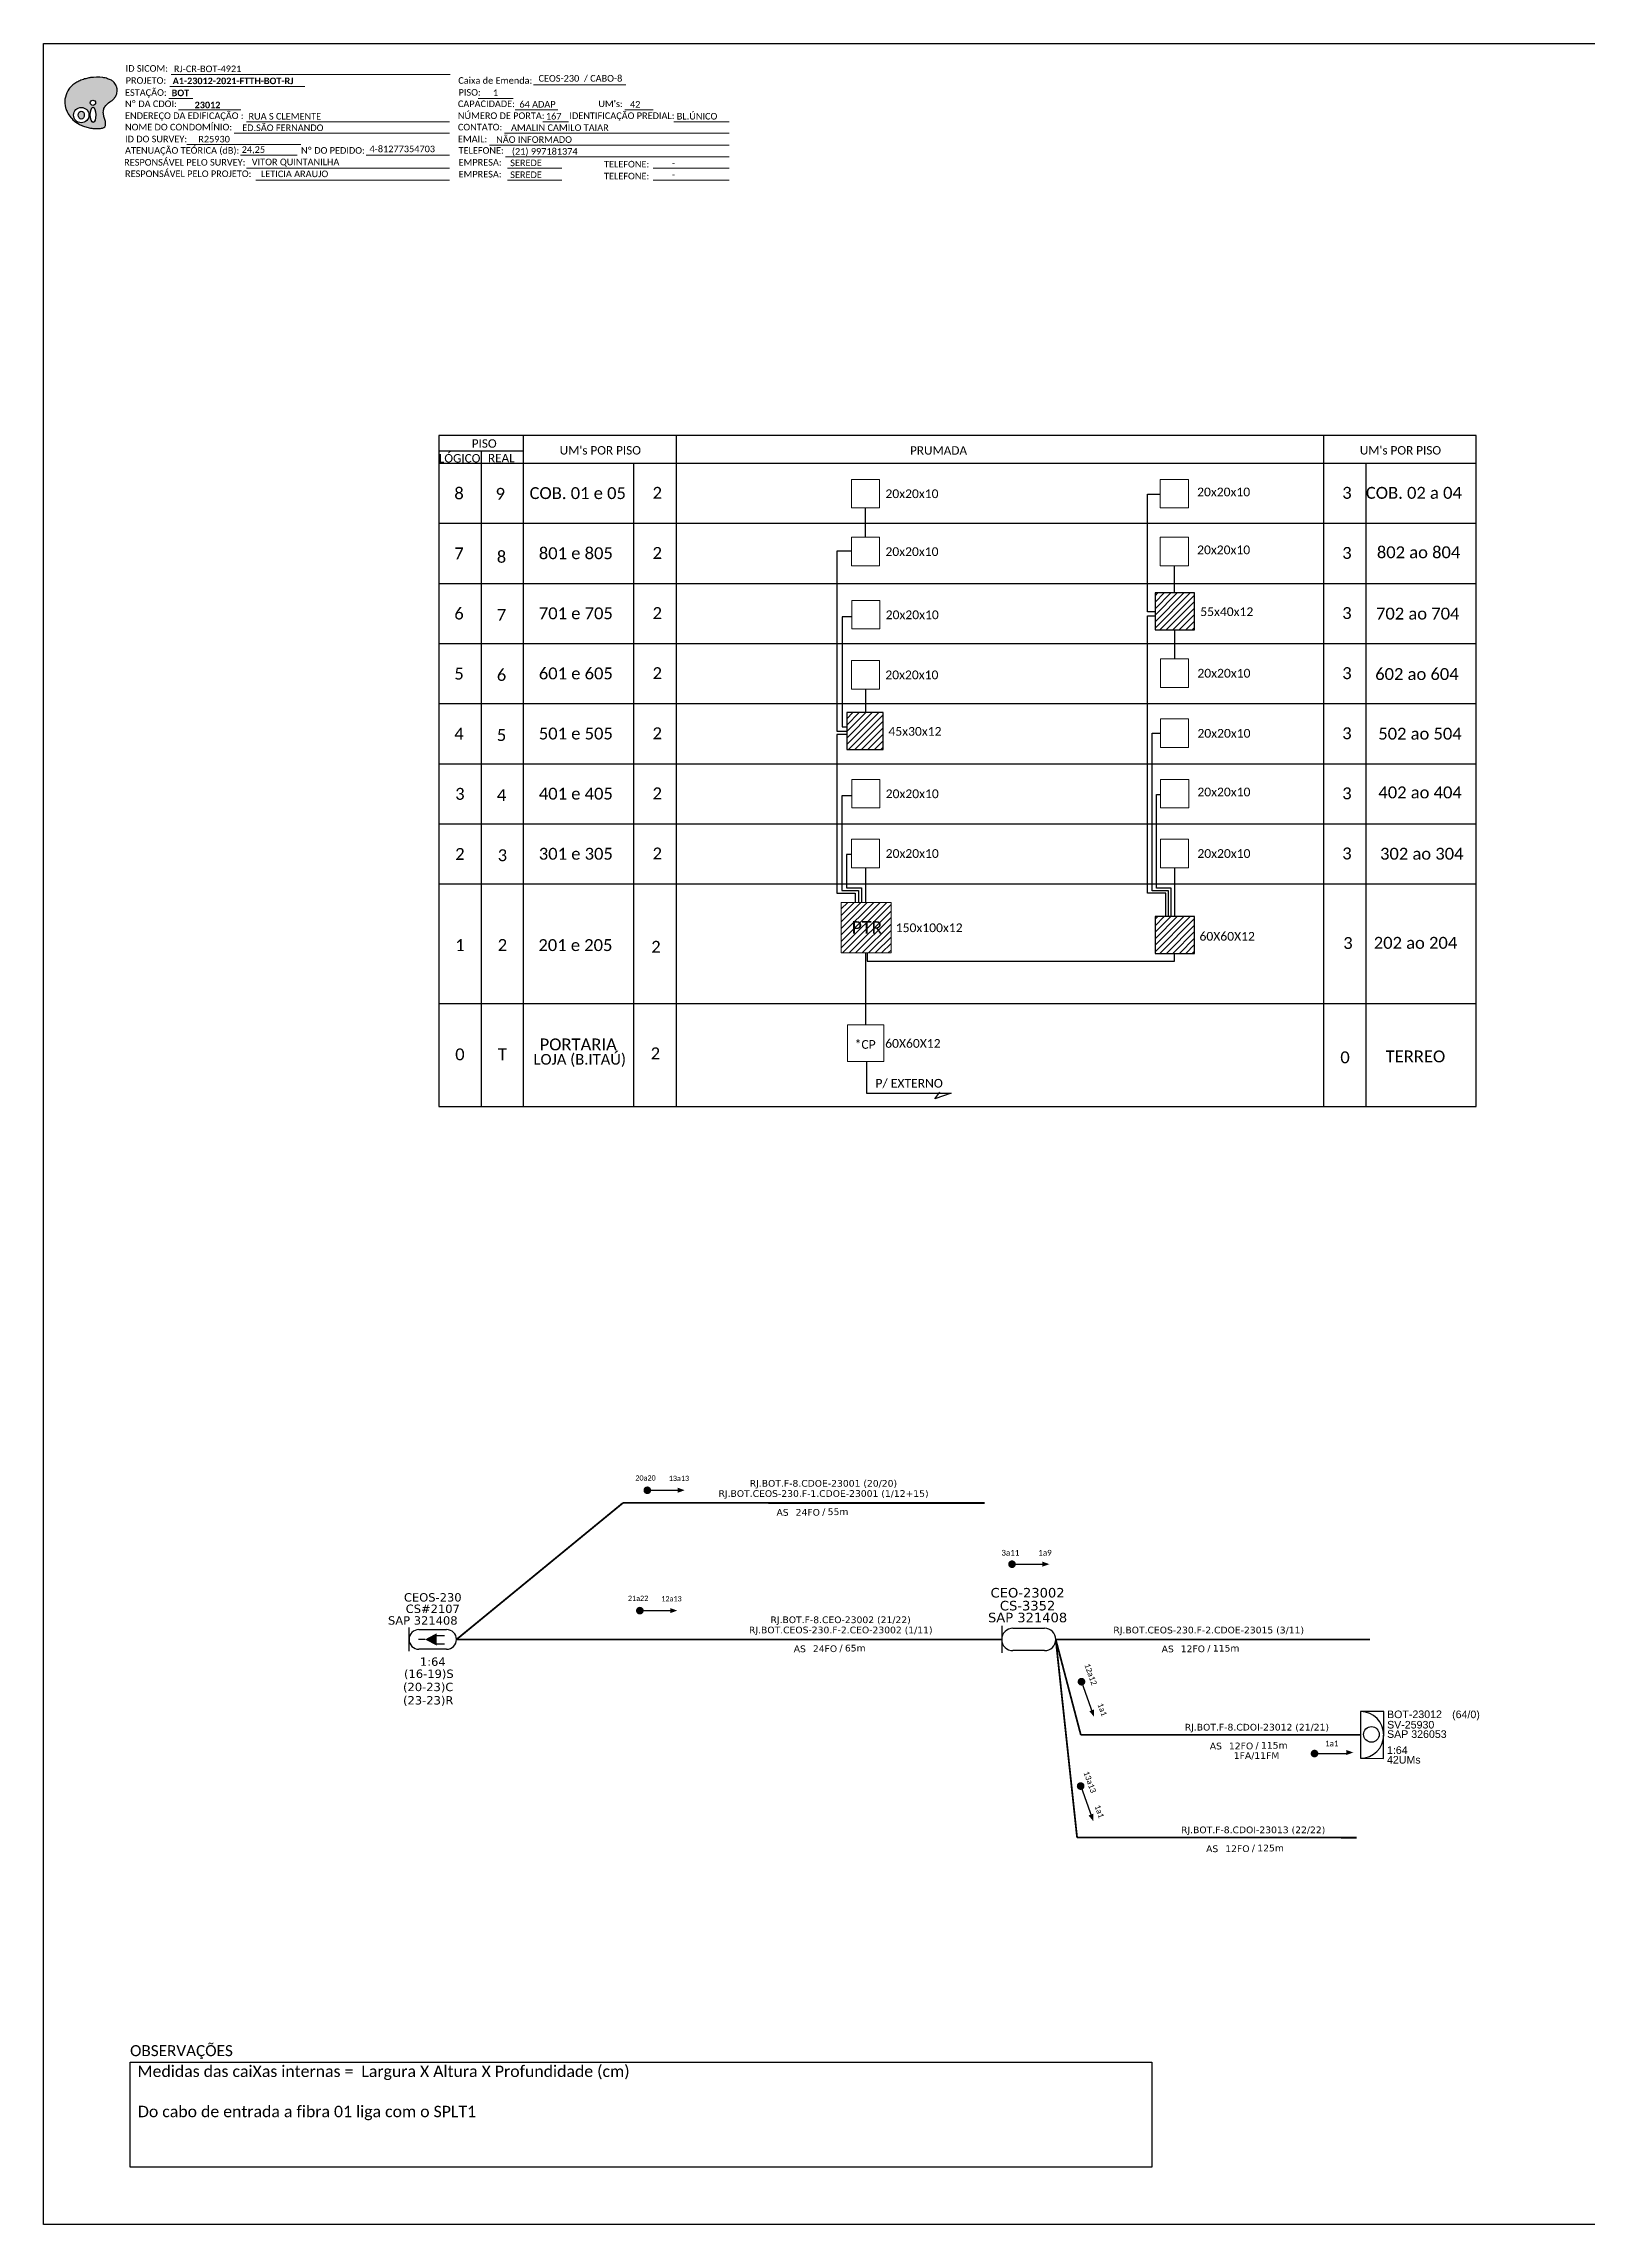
# Model space of a CAD drawing. Extents: x 0 to 841, y 0 to 594.
# Drawn here: x 0 to 420, y 0 to 594 of the extents above; entities that cross this region are included whole.
import ezdxf
from ezdxf.enums import TextEntityAlignment as Align

# ---------------------------------------------------------------- set-up
doc = ezdxf.new("R2010")
doc.units = 0
doc.layers.add("20.0-LEGENDA DOS CDO'S", color=1, linetype='Continuous', lineweight=0)
doc.layers.add('40.1-ETIQUETAS', color=1, linetype='Continuous', lineweight=20)
for name, color, linetype in [('20.4-CEOS', 1, 'Continuous'), ('20.5-CEO', 1, 'Continuous'), ('CAP a instalar', 1, 'Continuous'), ('CEO', 1, 'Continuous'), ('Meio Fio', 7, 'Continuous'), ('SETA', 7, 'Continuous')]:
    doc.layers.add(name, color=color, linetype=linetype)
doc.styles.add('ARIAL', font='arial.ttf')
doc.styles.add('siredit', font='verdana.ttf')
doc.styles.add('WMF-Calibri0', font='calibri.ttf')
doc.styles.add('WMF-Calibri1', font='calibrib.ttf')
doc.linetypes.add('FENCELINE1', pattern='A,0.25,-0.1,[133,ltypeshp.shx,S=0.1,R=0,X=-0.1,Y=0],-0.1,1', length=1.45)

# ---------------------------------------------------------------- blocks, each defined once
blk = doc.blocks.new('OI')
h = blk.add_hatch(color=40)
edge = h.paths.add_edge_path()
edge.add_spline(control_points=[(4.35, -0.67), (3.92, -0.99), (3.26, -1.5), (2.81, -2.59), (2.9, -3.5), (3.06, -4.27), (3.31, -4.85), (3.37, -5.39), (3.4, -5.88), (3.2, -6.4), (2.54, -6.61), (1.65, -6.63), (0.55, -6.67), (-0.56, -6.42), (-1.61, -6.14), (-2.77, -5.61), (-3.92, -4.77), (-4.89, -3.7), (-5.34, -2.65), (-5.6, -1.94), (-5.85, -0.96), (-5.71, 0.47), (-5.1, 2.02), (-4.14, 3.02), (-3.3, 3.61), (-2.37, 4.16), (-1.36, 4.44), (-0.56, 4.7), (0.79, 4.85), (2.24, 4.97), (3.79, 4.57), (4.67, 4.21), (5.44, 3.65), (5.76, 2.99), (6.03, 2.21), (6.01, 1.46), (5.72, 0.64), (5.31, 0.08), (4.88, -0.38), (4.51, -0.55), (4.35, -0.67)], knot_values=[0, 0, 0, 0, 1.60434, 2.417191, 3.427595, 4.282808, 4.776746, 5.304182, 5.888771, 6.258406, 6.858137, 7.79129, 8.986195, 10.124242, 11.187857, 12.242908, 13.953784, 15.414161, 16.515391, 17.349188, 17.675853, 19.552021, 21.515531, 22.568638, 23.63245, 24.621084, 25.782718, 26.745347, 27.142653, 29.870543, 31.004649, 31.921532, 32.709589, 33.801391, 34.042471, 35.192333, 35.971461, 36.628871, 37.254359, 37.836911, 37.836911, 37.836911, 37.836911], degree=3, periodic=0)
h.paths.add_polyline_path([(1.13, -0.87, -1), (-0.04, -0.87, -1)], flags=16)
edge = h.paths.add_edge_path(flags=16)
edge.add_ellipse((0.56, -3.59), major_axis=(-0.02, 1.71), ratio=0.361305, start_angle=0, end_angle=360)
h.paths.add_polyline_path([(-0.36, -3.62, -1), (-3.8, -3.62, -1)], flags=16)
edge = h.paths.add_edge_path(flags=0)
edge.add_ellipse((-2.08, -3.62), major_axis=(0, 0.885), ratio=0.758294, start_angle=0, end_angle=360)
at = {"color": 40}
for centre, radius in [((-2.08, -3.62), 1.72), ((0.54, -0.87), 0.587)]:
    blk.add_circle(centre, radius, dxfattribs=at)
blk.add_ellipse((-2.08, -3.62), major_axis=(0, 0.885), ratio=0.758294, start_param=-3.141592653589792, end_param=3.141592653589792, dxfattribs=at)
blk.add_ellipse((0.56, -3.59), major_axis=(-0.02, 1.71), ratio=0.361305, dxfattribs=at)
at = {"color": 40, "start_tangent": (-0.800898, -0.598801), "end_tangent": (-0.800898, -0.598801)}
blk.add_spline([(4.35, -0.67), (3.2, -1.78), (2.9, -2.54), (2.92, -3.55), (3.12, -4.38), (3.28, -4.85), (3.37, -5.37), (3.35, -5.95), (3.2, -6.29), (2.66, -6.55), (1.73, -6.63), (0.54, -6.62), (-0.58, -6.41), (-1.6, -6.11), (-2.56, -5.67), (-3.95, -4.67), (-4.89, -3.56), (-5.37, -2.56), (-5.64, -1.78), (-5.72, -1.46), (-5.63, 0.42), (-4.84, 2.22), (-4.13, 2.99), (-3.27, 3.62), (-2.4, 4.09), (-1.3, 4.47), (-0.37, 4.72), (0.02, 4.77), (2.75, 4.8), (3.85, 4.53), (4.69, 4.16), (5.31, 3.68), (5.85, 2.73), (5.93, 2.5), (5.94, 1.35), (5.67, 0.62), (5.29, 0.08), (4.84, -0.36), (4.35, -0.67)], degree=3, dxfattribs=at)
blk = doc.blocks.new('CEOS_RP_CT_DRT')
at = {"layer": '20.4-CEOS', "color": 0}
for p, q in [((-4.54, 1.19), (-1.19, 1.19)), ((-1.19, -1.19), (-4.54, -1.19))]:
    blk.add_line(p, q, dxfattribs=at)
for points in [[(-5.73, -1.43), (-5.73, 1.44)], [(-3.79, 0), (-4.59, 0)], [(-2.47, 0.48), (-1.45, 0.48)], [(-2.47, -0.52), (-1.45, -0.52)]]:
    blk.add_lwpolyline(points, dxfattribs=at)
blk.add_lwpolyline([(-3.79, 0, 0, 1.47, 0), (-2.41, 0, 1.47, 1.47, 0)], format="xyseb", dxfattribs=at)
for centre, start, end in [((-4.54, 0), 90, 270), ((-1.19, 0), 270, 90)]:
    blk.add_arc(centre, 1.19, start, end, dxfattribs=at)
at = {"layer": '20.4-CEOS', "color": 7, "style": 'siredit'}
for tag, p in [('Nº_DA_CEOS', (-2.86, 5.6)), ('LOCAL', (-2.86, 4.24)), ('SAP', (-2.86, 2.78)), ('RACIO_SPLITAGEM', (-2.86, -1.88)), ('FIBRAS_SPLITTER', (-2.86, -3.58)), ('FIBRAS_TOP_C', (-2.86, -5.08)), ('RESERVA_FINAIS', (-2.86, -6.39))]:
    blk.add_attdef(tag, text='', height=1.01, dxfattribs=at).set_placement(p, align=Align.TOP_CENTER)
blk = doc.blocks.new('ETIQUETA_RS5F')
at = {"layer": '40.1-ETIQUETAS', "color": 0, "style": 'siredit'}
blk.add_text('/', height=1.5, dxfattribs=at).set_placement((1.58, -1.95), align=Align.MIDDLE_RIGHT)
for tag, p in [('ETIQUETA_R_PRIMARIA', (1.21, 4.1)), ('ETIQUETA_R_SECUNDARIA', (1.21, 2.1)), ('F_ATIVAS/F_MORTAS', (1.14, -4.24))]:
    blk.add_attdef(tag, text='', height=1.5, dxfattribs=at).set_placement(p, align=Align.MIDDLE_CENTER)
for tag, p in [('TIPO_CABO', (-6.58, -2.12)), ('CAP_CABO', (0.4, -2.09))]:
    blk.add_attdef(tag, text='', height=1.5, dxfattribs=at).set_placement(p, align=Align.MIDDLE_RIGHT)
blk.add_attdef('METROS', text='', height=1.5, dxfattribs=at).set_placement((2.14, -1.95), align=Align.MIDDLE_LEFT)
for tag, p in [('FUSÃO_1', (0.85, -8.39)), ('FUSÃO_2', (0.85, -10.6)), ('FUSÃO_3', (0.85, -12.93)), ('FUSÃO_4', (0.85, -15.14)), ('FUSÃO_5', (0.85, -17.16))]:
    blk.add_attdef(tag, text='', height=1.5, dxfattribs=at).set_placement(p, align=Align.CENTER)

msp = doc.modelspace()

# ---------------------------------------------------------------- hatches: boundary and pattern name
h = msp.add_hatch()
h.set_pattern_fill('ANSI31', color=1, scale=10, style=0)
h.set_pattern_definition([(45, (-311.7392, 46.6453), (-0.8838835, 0.8838835), [])])
h.paths.add_polyline_path([(313.45, 444.37), (302.67, 444.37), (302.67, 434.33), (313.45, 434.33)])
h.paths.add_polyline_path([(311.76, 434.96), (311.76, 440.11)], flags=16)
h = msp.add_hatch()
h.set_pattern_fill('ANSI31', color=1, scale=10, style=0)
h.set_pattern_definition([(45, (-396.5514, 14.0468), (-0.8838835, 0.8838835), [])])
h.paths.add_polyline_path([(228.64, 411.77), (218.73, 411.77), (218.73, 401.73), (228.64, 401.73)])
h.paths.add_polyline_path([(226.95, 402.36), (226.95, 407.51)], flags=16)
h = msp.add_hatch()
h.set_pattern_fill('ANSI31', color=1, scale=10, style=0)
h.set_pattern_definition([(45, (-457.8024, -17.5247), (-0.8838835, 0.8838835), [])])
h.paths.add_polyline_path([(156.27, 370.79), (165.7, 370.79), (165.7, 375.94), (156.27, 375.94)], flags=9)
h = msp.add_hatch()
h.set_pattern_fill('ANSI31', color=1, scale=10, style=0)
h.set_pattern_definition([(45, (-394.4063, -37.6558), (-0.8838835, 0.8838835), [])])
h.paths.add_polyline_path([(217.21, 346.31), (230.78, 346.31), (230.78, 360.07), (217.21, 360.07)])
h.paths.add_polyline_path([(219.22, 350.66), (229.3, 350.66), (229.3, 355.81), (219.22, 355.81)], flags=24)
h = msp.add_hatch()
h.set_pattern_fill('ANSI31', color=1, scale=10, style=0)
h.set_pattern_definition([(45, (-311.7277, -41.479), (-0.8838835, 0.8838835), [])])
h.paths.add_polyline_path([(313.46, 356.24), (302.68, 356.24), (302.68, 346.2), (313.46, 346.2)])
h.paths.add_polyline_path([(311.77, 346.84), (311.77, 351.99)], flags=16)

# ---------------------------------------------------------------- linework, layer by layer
msp.add_line((160.75, 304.53), (160.75, 479.71))
msp.add_lwpolyline([(0, 594), (841, 594), (841, 0), (0, 0)], close=True)
at = {"color": 7, "lineweight": 0}
for points in [[(34.35, 582.31), (71.14, 582.31)], [(34.74, 585.59), (110.71, 585.59)], [(133.39, 582.8), (158.52, 582.8)], [(34.06, 579.03), (40.61, 579.03)], [(118.34, 579.07), (127.83, 579.07)], [(36.72, 575.96), (53.69, 575.96)], [(55.29, 572.72), (110.55, 572.72)], [(128.39, 575.96), (140.01, 575.96)], [(135.98, 572.72), (142.92, 572.72)], [(158.33, 575.96), (166, 575.96)], [(171.67, 572.72), (186.71, 572.72)], [(39.04, 566.55), (70.09, 566.55)], [(51.88, 569.61), (110.55, 569.61)], [(121.47, 566.38), (186.74, 566.38)], [(125.51, 569.61), (186.74, 569.61)], [(53.58, 563.58), (69.09, 563.58)], [(55.29, 560.03), (110.55, 560.03)], [(87.81, 563.58), (110.57, 563.58)], [(125.75, 563.14), (186.74, 563.14)], [(126.36, 560.03), (141.16, 560.03)], [(165.97, 560.03), (186.74, 560.03)], [(57.78, 556.79), (110.55, 556.79)], [(126.36, 556.79), (141.16, 556.79)], [(165.97, 556.79), (186.74, 556.79)]]:
    msp.add_lwpolyline(points, dxfattribs=at)
at = {"color": 0}
for points in [[(390.16, 487.23), (107.59, 487.23)], [(107.59, 483.12), (130.73, 483.12)]]:
    msp.add_lwpolyline(points, dxfattribs=at)
for points in [[(107.59, 487.23), (107.59, 304.53), (390.16, 304.53), (390.16, 487.23)], [(130.73, 304.53), (130.73, 487.23)], [(172.32, 304.53), (172.32, 487.23)], [(348.57, 487.23), (348.57, 304.53)], [(119.16, 483.12), (119.16, 304.53)], [(107.59, 479.71), (390.16, 479.71)], [(360.14, 304.53), (360.14, 479.71)], [(107.59, 463.34), (390.16, 463.34)], [(107.59, 446.97), (390.16, 446.97)], [(107.59, 430.59), (390.16, 430.59)], [(107.59, 414.22), (390.16, 414.22)], [(107.59, 397.85), (390.16, 397.85)], [(107.59, 381.48), (390.16, 381.48)], [(107.59, 365.11), (390.16, 365.11)], [(107.59, 332.59), (390.16, 332.59)]]:
    msp.add_lwpolyline(points)
at = {"lineweight": 0}
for points in [[(227.67, 475.31), (220.01, 475.31), (220.01, 467.54), (227.67, 467.54)], [(311.77, 475.31), (304.11, 475.31), (304.11, 467.54), (311.77, 467.54)], [(227.67, 459.54), (220.01, 459.54), (220.01, 451.77), (227.67, 451.77)], [(311.77, 459.54), (304.11, 459.54), (304.11, 451.77), (311.77, 451.77)], [(227.74, 442.33), (220.08, 442.33), (220.08, 434.56), (227.74, 434.56)], [(227.64, 425.97), (219.97, 425.97), (219.97, 418.2), (227.64, 418.2)], [(311.83, 426.42), (304.17, 426.42), (304.17, 418.65), (311.83, 418.65)], [(311.83, 410.05), (304.17, 410.05), (304.17, 402.28), (311.83, 402.28)], [(227.74, 393.58), (220.08, 393.58), (220.08, 385.81), (227.74, 385.81)], [(311.84, 393.58), (304.18, 393.58), (304.18, 385.81), (311.84, 385.81)], [(227.68, 377.3), (220.01, 377.3), (220.01, 369.54), (227.68, 369.54)], [(311.83, 377.3), (304.17, 377.3), (304.17, 369.54), (311.83, 369.54)], [(228.81, 326.77), (218.91, 326.77), (218.91, 316.73), (228.81, 316.73)]]:
    msp.add_lwpolyline(points, close=True, dxfattribs=at)
at = {"color": 3}
for points in [[(302.67, 439.21), (300.62, 439.21), (300.62, 471.28), (304.11, 471.28)], [(223.78, 467.54), (223.78, 459.54)], [(219.9, 455.77), (216.05, 455.77), (216.05, 406.75), (218.73, 406.75)], [(307.93, 451.77), (307.93, 444.37)], [(220.14, 437.91), (217.44, 437.91), (217.44, 407.87), (218.73, 407.87)], [(305.59, 356.24), (305.59, 362.57), (300.63, 362.57), (300.63, 438.1), (302.67, 438.1)], [(308.01, 434.33), (308.01, 426.42)], [(223.85, 418.2), (223.85, 411.77)], [(218.73, 405.81), (216, 405.81), (216, 362.59), (220.97, 362.59), (220.97, 360.07)], [(306.32, 356.28), (306.32, 363.24), (301.94, 363.24), (301.94, 406.15), (304.17, 406.15)], [(220.08, 389.1), (217.36, 389.1), (217.36, 363.35), (221.93, 363.35), (221.93, 360.07)], [(307.08, 356.28), (307.08, 363.93), (303.1, 363.93), (303.1, 389.45), (304.18, 389.45)], [(220.01, 373.1), (218.62, 373.1), (218.62, 364.04), (222.7, 364.04), (222.7, 360.07)], [(223.85, 369.54), (223.85, 360.07)], [(308.01, 369.54), (308.01, 356.24)], [(223.85, 346.31), (223.85, 326.77)], [(224.31, 346.26), (224.31, 344.08), (307.96, 344.08), (307.96, 346.26)]]:
    msp.add_lwpolyline(points, dxfattribs=at)
at = {"color": 1}
for points in [[(313.45, 444.37), (302.67, 444.37), (302.67, 434.33), (313.45, 434.33)], [(228.64, 411.77), (218.73, 411.77), (218.73, 401.73), (228.64, 401.73)], [(313.46, 356.24), (302.68, 356.24), (302.68, 346.2), (313.46, 346.2)], [(358.6, 126.95), (364.92, 126.92), (364.99, 139.68), (358.67, 139.71)]]:
    msp.add_lwpolyline(points, close=True, dxfattribs=at)
at = {"color": 1, "lineweight": 0}
msp.add_lwpolyline([(217.21, 360.07), (230.78, 360.07), (230.78, 346.31), (217.21, 346.31)], close=True, dxfattribs=at)
at = {"color": 1}
for points in [[(224.14, 316.73), (224.14, 308.14), (247.12, 308.14)], [(242.71, 306.55), (244.11, 308.38)], [(247.12, 308.14), (242.71, 306.55)]]:
    msp.add_lwpolyline(points, dxfattribs=at)
at = {"const_width": 1.04}
for points in [[(163.89, 199.95, 1), (164.93, 199.95, 1)], [(263.21, 179.82, 1), (264.25, 179.82, 1)], [(282.47, 148.3, 1), (282.82, 147.32, 1)], [(345.59, 128.24, 1), (346.63, 128.24, 1)], [(282.25, 119.89, 1), (282.6, 118.9, 1)]]:
    msp.add_lwpolyline(points, format="xyb", close=True, dxfattribs=at)
at = {"color": 7, "const_width": 1.04}
msp.add_lwpolyline([(161.86, 167.17, 1), (162.9, 167.17, 1)], format="xyb", close=True, dxfattribs=at)
at = {"color": 0}
msp.add_lwpolyline([(23.56, 44.2), (301.81, 44.2), (301.81, 15.6), (23.56, 15.6)], close=True, dxfattribs=at)
at = {"color": 1}
msp.add_arc((358.58, 133.33), 6.38, 270.20864, 89.12655, dxfattribs=at)
at = {"layer": 'CAP a instalar', "color": 7, "linetype": 'FENCELINE1', "ltscale": 7, "const_width": 0.487}
for points in [[(112.45, 159.33), (157.78, 196.52)], [(157.78, 196.52), (256.31, 196.49)], [(112.45, 159.33), (260.92, 159.33)], [(275.64, 159.33), (281.45, 105.37)], [(275.64, 159.33), (361.2, 159.31)], [(281.45, 105.37), (357.63, 105.35)]]:
    msp.add_lwpolyline(points, dxfattribs=at)
at = {"layer": 'CAP a instalar', "linetype": 'FENCELINE1', "ltscale": 6, "const_width": 0.487}
for points in [[(275.64, 159.33), (282.46, 133.35)], [(282.46, 133.35), (358.64, 133.33)]]:
    msp.add_lwpolyline(points, dxfattribs=at)
at = {"layer": 'CEO', "color": 5}
for p, q in [((263.99, 162.4), (272.58, 162.4)), ((272.58, 156.27), (263.99, 156.27))]:
    msp.add_line(p, q, dxfattribs=at)
msp.add_lwpolyline([(260.92, 163.03), (260.92, 155.64)], dxfattribs=at)
for centre, start, end in [((263.99, 159.33), 90, 270), ((272.58, 159.33), 270, 90)]:
    msp.add_arc(centre, 3.06, start, end, dxfattribs=at)
at = {"layer": 'Meio Fio', "color": 1}
msp.add_circle((361.61, 133.46), 2.13, dxfattribs=at)
at = {"layer": 'SETA', "color": 7}
for points in [[(164.41, 199.95), (173.39, 199.95)], [(162.38, 167.17), (171.36, 167.17)], [(282.43, 119.4), (285.46, 110.94)]]:
    msp.add_lwpolyline(points, dxfattribs=at)
at = {"layer": 'SETA'}
for points in [[(263.73, 179.82), (272.71, 179.82)], [(282.64, 147.81), (285.67, 139.35)], [(346.11, 128.24), (355.09, 128.24)]]:
    msp.add_lwpolyline(points, dxfattribs=at)
at = {"layer": 'SETA', "color": 7}
for points in [[(172.67, 200.66), (174.58, 199.97), (172.67, 199.27)], [(170.64, 167.88), (172.56, 167.18), (170.64, 166.48)], [(285.88, 111.86), (285.87, 109.82), (284.57, 111.39)]]:
    msp.add_solid(points, dxfattribs=at)
at = {"layer": 'SETA'}
for points in [[(271.99, 180.53), (273.9, 179.83), (271.99, 179.14)], [(286.1, 140.27), (286.09, 138.24), (284.79, 139.8)], [(354.76, 129.23), (356.68, 128.53), (354.76, 127.84)]]:
    msp.add_solid(points, dxfattribs=at)

# ---------------------------------------------------------------- block references
at = {"color": 7, "xscale": 1.213923925138498, "yscale": 1.213923925184645, "zscale": 1.213923925163967, "rotation": 0.1532896023337312}
msp.add_blockref('OI', (12.77, 578.94), dxfattribs=at)
at = {"layer": '20.4-CEOS', "color": 7}
ref = msp.add_blockref('CEOS_RP_CT_DRT', (112.45, 159.33), dxfattribs=dict(at, xscale=2.258233680456243, yscale=2.258233680456243, zscale=2.258233674988861))
ref.add_attrib('Nº_DA_CEOS', 'CEOS-230', dxfattribs={"color": 7, "height": 2.28, "style": 'siredit'}).set_placement((105.98, 171.93), align=Align.TOP_CENTER)
ref.add_attrib('LOCAL', 'CS#2107', dxfattribs={"color": 7, "height": 2.28, "style": 'siredit'}).set_placement((105.98, 168.82), align=Align.TOP_CENTER)
ref.add_attrib('SAP', '   SAP 321408', dxfattribs={"color": 7, "height": 2.2801, "style": 'siredit'}).set_placement((101.77, 165.64), align=Align.TOP_CENTER)
ref.add_attrib('RACIO_SPLITAGEM', '1:64', dxfattribs={"color": 7, "height": 2.28, "style": 'siredit'}).set_placement((105.98, 154.42), align=Align.TOP_CENTER)
ref.add_attrib('FIBRAS_SPLITTER', '    (16-19)S', dxfattribs={"color": 7, "height": 2.2801, "style": 'siredit'}).set_placement((102.92, 151.12), align=Align.TOP_CENTER)
ref.add_attrib('FIBRAS_TOP_C', '    (20-23)C', dxfattribs={"color": 7, "height": 2.2801, "style": 'siredit'}).set_placement((102.75, 147.53), align=Align.TOP_CENTER)
ref.add_attrib('RESERVA_FINAIS', '    (23-23)R', dxfattribs={"color": 7, "height": 2.2801, "style": 'siredit'}).set_placement((102.75, 143.89), align=Align.TOP_CENTER)
at = {"layer": '40.1-ETIQUETAS', "color": 7}
ref = msp.add_blockref('ETIQUETA_RS5F', (210.96, 196.5), dxfattribs=dict(at, xscale=1.218506456632212, yscale=1.218506456632212, zscale=1.218506456632212))
ref.add_attrib('ETIQUETA_R_PRIMARIA', 'RJ.BOT.F-8.CDOE-23001 (20/20)', dxfattribs={"color": 0, "height": 1.8278, "style": 'siredit'}).set_placement((212.36, 201.84), align=Align.MIDDLE_CENTER)
ref.add_attrib('ETIQUETA_R_SECUNDARIA', 'RJ.BOT.CEOS-230.F-1.CDOE-23001 (1/12+15)', dxfattribs={"color": 0, "height": 1.8278, "style": 'siredit'}).set_placement((212.4, 199.07), align=Align.MIDDLE_CENTER)
ref.add_attrib('TIPO_CABO', 'AS', dxfattribs={"color": 0, "height": 1.828, "style": 'siredit'}).set_placement((202.9, 193.93), align=Align.MIDDLE_RIGHT)
ref.add_attrib('CAP_CABO', '24FO', dxfattribs={"color": 0, "height": 1.828, "style": 'siredit'}).set_placement((211.41, 193.95), align=Align.MIDDLE_RIGHT)
ref.add_attrib('METROS', '55m', dxfattribs={"color": 0, "height": 1.828, "style": 'siredit'}).set_placement((213.53, 194.12), align=Align.MIDDLE_LEFT)
ref = msp.add_blockref('ETIQUETA_RS5F', (215.65, 159.35), dxfattribs=dict(at, xscale=1.218506456632212, yscale=1.218506456632212, zscale=1.218506456632212))
ref.add_attrib('ETIQUETA_R_PRIMARIA', 'RJ.BOT.F-8.CEO-23002 (21/22)', dxfattribs={"color": 0, "height": 1.8278, "style": 'siredit'}).set_placement((217.05, 164.68), align=Align.MIDDLE_CENTER)
ref.add_attrib('ETIQUETA_R_SECUNDARIA', 'RJ.BOT.CEOS-230.F-2.CEO-23002 (1/11)', dxfattribs={"color": 0, "height": 1.8278, "style": 'siredit'}).set_placement((217.09, 161.91), align=Align.MIDDLE_CENTER)
ref.add_attrib('TIPO_CABO', 'AS', dxfattribs={"color": 0, "height": 1.828, "style": 'siredit'}).set_placement((207.59, 156.77), align=Align.MIDDLE_RIGHT)
ref.add_attrib('CAP_CABO', '24FO', dxfattribs={"color": 0, "height": 1.828, "style": 'siredit'}).set_placement((216.1, 156.8), align=Align.MIDDLE_RIGHT)
ref.add_attrib('METROS', '65m', dxfattribs={"color": 0, "height": 1.828, "style": 'siredit'}).set_placement((218.22, 156.97), align=Align.MIDDLE_LEFT)
ref = msp.add_blockref('ETIQUETA_RS5F', (315.84, 159.32), dxfattribs=dict(at, xscale=1.218506456632212, yscale=1.218506456632212, zscale=1.218506456632212))
ref.add_attrib('ETIQUETA_R_SECUNDARIA', 'RJ.BOT.CEOS-230.F-2.CDOE-23015 (3/11)', dxfattribs={"color": 0, "height": 1.8278, "style": 'siredit'}).set_placement((317.29, 161.88), align=Align.MIDDLE_CENTER)
ref.add_attrib('TIPO_CABO', 'AS', dxfattribs={"color": 0, "height": 1.828, "style": 'siredit'}).set_placement((307.78, 156.74), align=Align.MIDDLE_RIGHT)
ref.add_attrib('CAP_CABO', '12FO', dxfattribs={"color": 0, "height": 1.828, "style": 'siredit'}).set_placement((316.29, 156.77), align=Align.MIDDLE_RIGHT)
ref.add_attrib('METROS', '115m', dxfattribs={"color": 0, "height": 1.828, "style": 'siredit'}).set_placement((318.42, 156.94), align=Align.MIDDLE_LEFT)
at = {"layer": '40.1-ETIQUETAS'}
ref = msp.add_blockref('ETIQUETA_RS5F', (328.97, 132.87), dxfattribs=dict(at, xscale=1.218506456632212, yscale=1.218506456632212, zscale=1.218506456632212))
ref.add_attrib('ETIQUETA_R_SECUNDARIA', 'RJ.BOT.F-8.CDOI-23012 (21/21)', dxfattribs={"color": 0, "height": 1.8278, "style": 'siredit'}).set_placement((330.41, 135.43), align=Align.MIDDLE_CENTER)
ref.add_attrib('TIPO_CABO', 'AS', dxfattribs={"color": 0, "height": 1.828, "style": 'siredit'}).set_placement((320.9, 130.29), align=Align.MIDDLE_RIGHT)
ref.add_attrib('CAP_CABO', '12FO', dxfattribs={"color": 0, "height": 1.828, "style": 'siredit'}).set_placement((329.41, 130.32), align=Align.MIDDLE_RIGHT)
ref.add_attrib('METROS', '115m', dxfattribs={"color": 0, "height": 1.828, "style": 'siredit'}).set_placement((331.54, 130.49), align=Align.MIDDLE_LEFT)
ref.add_attrib('F_ATIVAS/F_MORTAS', '1FA/11FM', dxfattribs={"color": 0, "height": 1.828, "style": 'siredit'}).set_placement((330.32, 127.7), align=Align.MIDDLE_CENTER)
at = {"layer": '40.1-ETIQUETAS', "color": 7}
ref = msp.add_blockref('ETIQUETA_RS5F', (327.96, 104.89), dxfattribs=dict(at, xscale=1.218506456632212, yscale=1.218506456632212, zscale=1.218506456632212))
ref.add_attrib('ETIQUETA_R_SECUNDARIA', 'RJ.BOT.F-8.CDOI-23013 (22/22)', dxfattribs={"color": 0, "height": 1.8278, "style": 'siredit'}).set_placement((329.4, 107.46), align=Align.MIDDLE_CENTER)
ref.add_attrib('TIPO_CABO', 'AS', dxfattribs={"color": 0, "height": 1.828, "style": 'siredit'}).set_placement((319.9, 102.31), align=Align.MIDDLE_RIGHT)
ref.add_attrib('CAP_CABO', '12FO', dxfattribs={"color": 0, "height": 1.828, "style": 'siredit'}).set_placement((328.41, 102.34), align=Align.MIDDLE_RIGHT)
ref.add_attrib('METROS', '125m', dxfattribs={"color": 0, "height": 1.828, "style": 'siredit'}).set_placement((330.53, 102.51), align=Align.MIDDLE_LEFT)

# ---------------------------------------------------------------- texts
at = {"color": 7, "lineweight": 0, "style": 'WMF-Calibri0'}
for s, height, p in [('ID SICOM:', 1.793, (22.34, 586.34)), ('PROJETO: ', 1.793, (22.34, 583.06)), ('Caixa de Emenda:', 1.7927, (112.93, 583.06)), ('ESTAÇÃO:', 1.793, (22.17, 579.78)), ('Nº DA CDOI:', 1.7927, (22.17, 576.71)), ('CAPACIDADE:', 1.7927, (112.82, 576.71)), ('PISO:', 1.793, (113, 579.82)), ("UM's:", 1.793, (151.07, 576.71)), ('ENDEREÇO DA EDIFICAÇÃO :', 1.7927, (22.17, 573.47)), ('NOME DO CONDOMÍNIO:', 1.7927, (22.17, 570.36)), ('CONTATO:', 1.793, (112.82, 570.36)), ('NÚMERO DE PORTA:', 1.7927, (112.82, 573.47)), ('IDENTIFICAÇÃO PREDIAL:', 1.7927, (143.19, 573.47)), ('ATENUAÇÃO TEÓRICA (dB):', 1.7927, (22.17, 564.01)), ('ID DO SURVEY:', 1.7927, (22.17, 567.12)), ('Nº DO PEDIDO:', 1.7927, (70.1, 564.01)), ('EMAIL:', 1.793, (112.82, 567.12)), ('TELEFONE:', 1.793, (113, 564.01)), ('RESPONSÁVEL PELO SURVEY:', 1.7927, (21.93, 560.77)), ('RESPONSÁVEL PELO PROJETO:', 1.7927, (22.17, 557.66)), ('EMPRESA:', 1.793, (113, 560.77)), ('EMPRESA:', 1.793, (113, 557.54)), ('TELEFONE:', 1.793, (152.61, 560.27)), ('TELEFONE:', 1.793, (152.61, 557.03))]:
    msp.add_text(s, height=height, dxfattribs=at).set_placement(p)
at = {"color": 7}
for s, height, style, p in [('A1-23012-2021-FTTH-BOT-RJ', 1.7927, 'WMF-Calibri1', (35.15, 582.96)), ('CEOS-230  / CABO-8', 1.7927, 'WMF-Calibri0', (134.78, 583.64)), ('BOT', 1.793, 'WMF-Calibri1', (34.85, 579.68)), ('1', 1.79, 'WMF-Calibri0', (122.36, 579.72)), ('64 ADAP', 1.793, 'WMF-Calibri0', (129.57, 576.58)), ('42', 1.793, 'WMF-Calibri0', (159.69, 576.56)), ('ED.SÃO FERNANDO', 1.7927, 'WMF-Calibri0', (54.08, 570.19)), ('RUA S CLEMENTE', 1.7927, 'WMF-Calibri0', (55.8, 573.31)), ('AMALIN CAMILO TAIAR', 1.7927, 'WMF-Calibri0', (127.29, 570.21)), ('167', 1.793, 'WMF-Calibri0', (136.79, 573.32)), ('BL.ÚNICO', 1.793, 'WMF-Calibri0', (172.43, 573.32)), ('R25930', 1.793, 'WMF-Calibri0', (42.13, 567.08)), ('24,25', 1.793, 'WMF-Calibri0', (53.95, 564.25)), ('4-81277354703', 1.7927, 'WMF-Calibri0', (88.75, 564.42)), ('NÃO INFORMADO', 1.7927, 'WMF-Calibri0', (123.25, 566.97)), ('(21) 997181374', 1.7927, 'WMF-Calibri0', (127.53, 563.74)), ('VITOR QUINTANILHA', 1.7927, 'WMF-Calibri0', (56.69, 560.87)), ('LETICIA ARAUJO', 1.7927, 'WMF-Calibri0', (59.18, 557.63)), ('SEREDE', 1.793, 'WMF-Calibri0', (127.07, 560.63)), ('SEREDE', 1.793, 'WMF-Calibri0', (127.07, 557.39)), ('       -', 1.793, 'WMF-Calibri0', (166.67, 560.63)), ('       -    ', 1.7927, 'WMF-Calibri0', (166.67, 557.39)), ('COB. 01 e 05', 3.24, 'WMF-Calibri0', (132.34, 469.94)), ('20x20x10', 2.373, 'WMF-Calibri0', (229.26, 470.21)), ('20x20x10', 2.373, 'WMF-Calibri0', (314.14, 470.69)), ('COB. 02 a 04', 3.24, 'WMF-Calibri0', (360.1, 470.02)), ('801 e 805', 3.24, 'WMF-Calibri0', (134.86, 453.57)), ('20x20x10', 2.373, 'WMF-Calibri0', (229.26, 454.44)), ('20x20x10', 2.373, 'WMF-Calibri0', (314.14, 454.92)), ('802 ao 804', 3.24, 'WMF-Calibri0', (363.09, 453.83)), ('701 e 705', 3.24, 'WMF-Calibri0', (134.86, 437.2)), ('20x20x10', 2.373, 'WMF-Calibri0', (229.33, 437.23)), ('55x40x12', 2.373, 'WMF-Calibri0', (314.99, 438.08)), ('702 ao 704', 3.24, 'WMF-Calibri0', (362.86, 437.13)), ('601 e 605', 3.24, 'WMF-Calibri0', (134.86, 420.83)), ('20x20x10', 2.373, 'WMF-Calibri0', (229.23, 420.87)), ('20x20x10', 2.373, 'WMF-Calibri0', (314.22, 421.32)), ('602 ao 604', 3.24, 'WMF-Calibri0', (362.64, 420.66)), ('501 e 505', 3.24, 'WMF-Calibri0', (134.86, 404.46)), ('45x30x12', 2.373, 'WMF-Calibri0', (230.07, 405.48)), ('20x20x10', 2.373, 'WMF-Calibri0', (314.23, 404.95)), ('502 ao 504', 3.24, 'WMF-Calibri0', (363.47, 404.42)), ('401 e 405', 3.24, 'WMF-Calibri0', (134.86, 388.08)), ('20x20x10', 2.373, 'WMF-Calibri0', (229.33, 388.48)), ('20x20x10', 2.373, 'WMF-Calibri0', (314.21, 388.97)), ('402 ao 404', 3.24, 'WMF-Calibri0', (363.5, 388.42)), ('301 e 305', 3.24, 'WMF-Calibri0', (134.86, 371.71)), ('20x20x10', 2.373, 'WMF-Calibri0', (229.33, 372.21)), ('20x20x10', 2.373, 'WMF-Calibri0', (314.22, 372.21)), ('302 ao 304', 3.24, 'WMF-Calibri0', (363.96, 371.72)), ('PTR', 3.433, 'WMF-Calibri0', (220.07, 351.54)), ('150x100x12', 2.373, 'WMF-Calibri0', (232.07, 351.99)), ('60X60X12', 2.373, 'WMF-Calibri0', (314.79, 349.66)), ('202 ao 204', 3.24, 'WMF-Calibri0', (362.25, 347.45)), ('201 e 205', 3.24, 'WMF-Calibri0', (134.75, 346.83)), ('PORTARIA', 3.24, 'WMF-Calibri0', (135.08, 319.78)), ('60X60X12', 2.373, 'WMF-Calibri0', (229.19, 320.49)), ('LOJA (B.ITAÚ)', 2.9, 'WMF-Calibri0', (133.43, 315.89)), ('TERREO', 3.24, 'WMF-Calibri0', (365.49, 316.51)), ('P/ EXTERNO', 2.373, 'WMF-Calibri0', (226.54, 309.63))]:
    msp.add_text(s, height=height, dxfattribs=dict(at, style=style)).set_placement(p)
at = {"color": 7, "style": 'WMF-Calibri1'}
msp.add_text('23012', height=1.793, dxfattribs=at).set_placement((44.64, 576.4), align=Align.CENTER)
at = {"color": 0, "style": 'WMF-Calibri0'}
for s, p in [('  LÓGICO', (106, 479.9)), ('     PISO', (112.55, 483.93)), ('    REAL', (117.77, 479.96)), ("UM's POR PISO", (140.55, 482.07)), ('PRUMADA', (235.97, 482.04)), ("UM's POR PISO", (358.45, 482.07))]:
    msp.add_text(s, height=2.3, dxfattribs=at).set_placement(p)
at = {"color": 6, "style": 'WMF-Calibri0'}
msp.add_text('*CP', height=2.373, dxfattribs=at).set_placement((220.87, 320.21))
at = {"style": 'WMF-Calibri0'}
msp.add_text('OBSERVAÇÕES', height=3, dxfattribs=at).set_placement((23.54, 45.82))
at = {"color": 7, "attachment_point": 1}
for s, insert, char_height, width, style in [('{\\fCalibri|b0|i0|c0|p34;\\C256;RJ-CR-BOT-4921}', (35.47, 588.03), 1.7927, 42.385, 'WMF-Calibri1'), ('Medidas das caiXas internas =  Largura X Altura X Profundidade (cm)', (25.54, 43.25), 3.1049, 511.413, 'WMF-Calibri0'), ('Do cabo de entrada a fibra 01 liga com o SPLT1\\P\\P', (25.69, 32.3), 3.1049, 511.413, 'WMF-Calibri0')]:
    msp.add_mtext(s, dxfattribs=dict(at, insert=insert, char_height=char_height, width=width, style=style))
at = {"width": 26.4916, "attachment_point": 5}
for s, insert, char_height in [('\\C7;\\fCalibri|b0|i0|c0|p34;20a20', (163.92, 203.31), 1.4208), ('\\C7;\\fCalibri|b0|i0|c0|p34;3a11\\P', (263.28, 182.93), 1.567), ('\\C7;\\fCalibri|b0|i0|c0|p34;1a9', (272.71, 182.93), 1.567), ('\\C7;\\fCalibri|b0|i0|c0|p34;1a1', (350.81, 130.98), 1.567)]:
    msp.add_mtext(s, dxfattribs=dict(at, insert=insert, char_height=char_height))
at = {"color": 7, "char_height": 1.4208, "width": 26.4916, "attachment_point": 5}
for s, insert in [('\\C7;\\fCalibri|b0|i0|c0|p34;13a13', (173.02, 203.19)), ('\\C7;\\fCalibri|b0|i0|c0|p34;21a22', (161.9, 170.53)), ('\\C7;\\fCalibri|b0|i0|c0|p34;12a13', (170.99, 170.4))]:
    msp.add_mtext(s, dxfattribs=dict(at, insert=insert))
at = {"char_height": 1.567, "width": 26.4916, "attachment_point": 5, "rotation": 289.71429}
for s, insert in [('\\C7;\\fCalibri|b0|i0|c0|p34;12a12', (285.16, 149.81)), ('\\C7;\\fCalibri|b0|i0|c0|p34;1a1', (288.32, 140.21)), ('\\C7;\\fCalibri|b0|i0|c0|p34;13a13', (284.93, 120.48))]:
    msp.add_mtext(s, dxfattribs=dict(at, insert=insert))
at = {"color": 7, "insert": (287.53, 112.47), "char_height": 1.567, "width": 26.4916, "attachment_point": 5, "rotation": 289.71429}
msp.add_mtext('\\C7;\\fCalibri|b0|i0|c0|p34;1a1', dxfattribs=at)
at = {"color": 7, "style": 'WMF-Calibri0'}
for tag, flags, p in [('8', 4, (113.13, 471.51)), ('9', 4, (124.36, 471.37)), ('2', 4, (167.12, 471.64)), ('3', 4, (354.94, 471.64)), ('7', 4, (113.13, 455.14)), ('8', 4, (124.7, 454.22)), ('2', 4, (167.12, 455.27)), ('3', 4, (354.94, 455.27)), ('6', 4, (113.13, 438.77)), ('7', 4, (124.7, 438.41)), ('2', 4, (167.12, 438.89)), ('3', 4, (354.94, 438.89)), ('5', 4, (113.13, 422.39)), ('6', 4, (124.7, 422.04)), ('2', 4, (167.12, 422.52)), ('3', 4, (354.94, 422.52)), ('4', 4, (113.13, 406.02)), ('5', 4, (124.7, 405.67)), ('2', 4, (167.12, 406.15)), ('3', 4, (354.94, 406.15)), ('3', 4, (113.37, 389.65)), ('4', 4, (124.7, 389.3)), ('2', 4, (167.12, 389.78)), ('3', 4, (354.94, 389.78)), ('2', 4, (113.37, 373.28)), ('3', 4, (124.95, 372.93)), ('2', 4, (167.12, 373.41)), ('3', 4, (354.94, 373.41)), ('3', 4, (355.22, 349.02)), ('1', 4, (113.37, 348.45)), ('2', 4, (124.95, 348.48)), ('2', 4, (166.76, 347.99)), ('0', 4, (113.37, 318.69)), ('T', 12, (124.95, 318.69)), ('2', 4, (166.61, 318.96)), ('0', 4, (354.42, 317.89))]:
    msp.add_attdef(tag, text='XX', height=3.24, dxfattribs=dict(at, flags=flags)).set_placement(p, align=Align.MIDDLE_CENTER)
at = {"layer": "20.0-LEGENDA DOS CDO'S", "color": 1, "style": 'ARIAL'}
for s, rotation, p in [('SV-25930', 359.97241, (365.88, 135.07)), ('BOT-23012', 0.11799, (365.87, 137.89)), ('SAP 326053', 359.97241, (365.87, 132.52)), ('42UMs', 359.97241, (365.85, 125.52)), ('1:64', 359.97241, (365.85, 128.14))]:
    msp.add_text(s, height=2.069, rotation=rotation, dxfattribs=at).set_placement(p)
msp.add_text('(64/0)', height=2.069, rotation=359.97241, dxfattribs=at).set_placement((387.36, 137.88), align=Align.CENTER)
at = {"layer": '20.5-CEO', "color": 5, "style": 'siredit'}
for s, p in [('CEO-23002', (267.97, 173.35)), ('SAP 321408', (267.97, 166.6)), ('CS-3352', (267.97, 169.83))]:
    msp.add_text(s, height=2.595, rotation=360, dxfattribs=at).set_placement(p, align=Align.TOP_CENTER)

doc.saveas('drawing.dxf')
